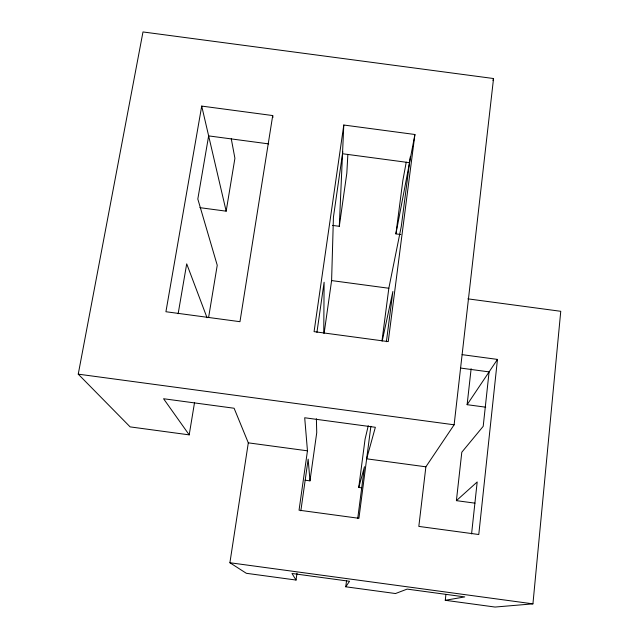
<?xml version="1.0" encoding="UTF-8"?>
<svg xmlns="http://www.w3.org/2000/svg" width="639" height="639" viewBox="0 0 639 639"><rect width="100%" height="100%" fill="white"/><g stroke="black" fill="none" stroke-linecap="round" stroke-linejoin="round"><path stroke-width="0.96" d="M323.757 333.071L324.109 282.246L316.928 332.384M324.149 333.143L331.601 280.577L333.43 217.156L342.792 151.778M332.464 225.391L339.293 226.31L343.79 125.02L414.911 134.494L388.24 341.609L314.076 331.641L343.79 125.02M347.872 154.382L346.817 173.209L339.293 226.31M445.926 594.374L445.263 600.293L495.065 607.05L532.934 603.855L560.754 311.297L467.852 298.844M462.101 354.653L497.461 359.406L478.771 534.516L418.825 526.408L425.878 466.813L454.129 424.799L493.54 78.525L142.984 31.95L78.246 374.15L130.124 426.884L189.2 434.863L194.544 402.522M471.574 533.908L477.189 481.958L456.398 500.649L474.969 503.157M456.398 500.649L461.805 452.22L483.204 426.333L489.091 371.89L460.511 368.048M485.712 407.187L467.117 404.687L471.135 368.719M357.72 518.501L364.47 466.734L358.751 487.453L361.682 487.845M370.884 426.301L358.918 518.301L299.044 510.194L307.463 450.822L304.699 417.762L375.349 427.283L366.65 458.818L425.878 466.813M381.986 340.914L388.832 288.253L401.316 226.23L410.286 156.787M400.789 234.537L395.908 233.882L402.826 180.685L406.228 162.162M386.395 341.713L392.889 291.472L382.234 340.93M445.263 600.293L464.769 596.914L407.139 589.102L395.501 593.535L345.755 586.786L346.53 580.891M358.751 487.453L365.069 439.169L368.264 425.718M189.2 434.863L163.568 398.736L234.106 408.241L248.307 442.843L229.904 562.743L246.35 573.303L296.041 580.044L297.007 573.167M305.099 480.201L309.971 480.855L316.744 432.651L316.377 418.721M300.849 510.801L308.158 459.129L309.971 480.855M272.717 115.555L239.968 321.689L165.924 311.736L201.708 106.09L272.717 115.555L272.909 117.504M208.578 317.615L217.236 265.249L197.818 199.025L208.641 135.891L268.668 143.895M199.863 207.659L226.166 211.174L234.912 158.272L231.262 138.759M178.145 313.733L186.7 263.827L207.044 317.735M395.908 233.882L414.911 134.494M492.941 80.41L493.54 78.525M467.117 404.687L497.461 359.406M345.755 586.786L349.541 581.282L291.991 573.479L296.041 580.044M342.512 153.743L409.519 162.681M331.601 280.577L388.832 288.253M78.246 374.15L454.129 424.799M248.307 442.843L307.463 450.822M229.904 562.743L532.934 603.855M201.708 106.09L226.166 211.174"/></g></svg>
